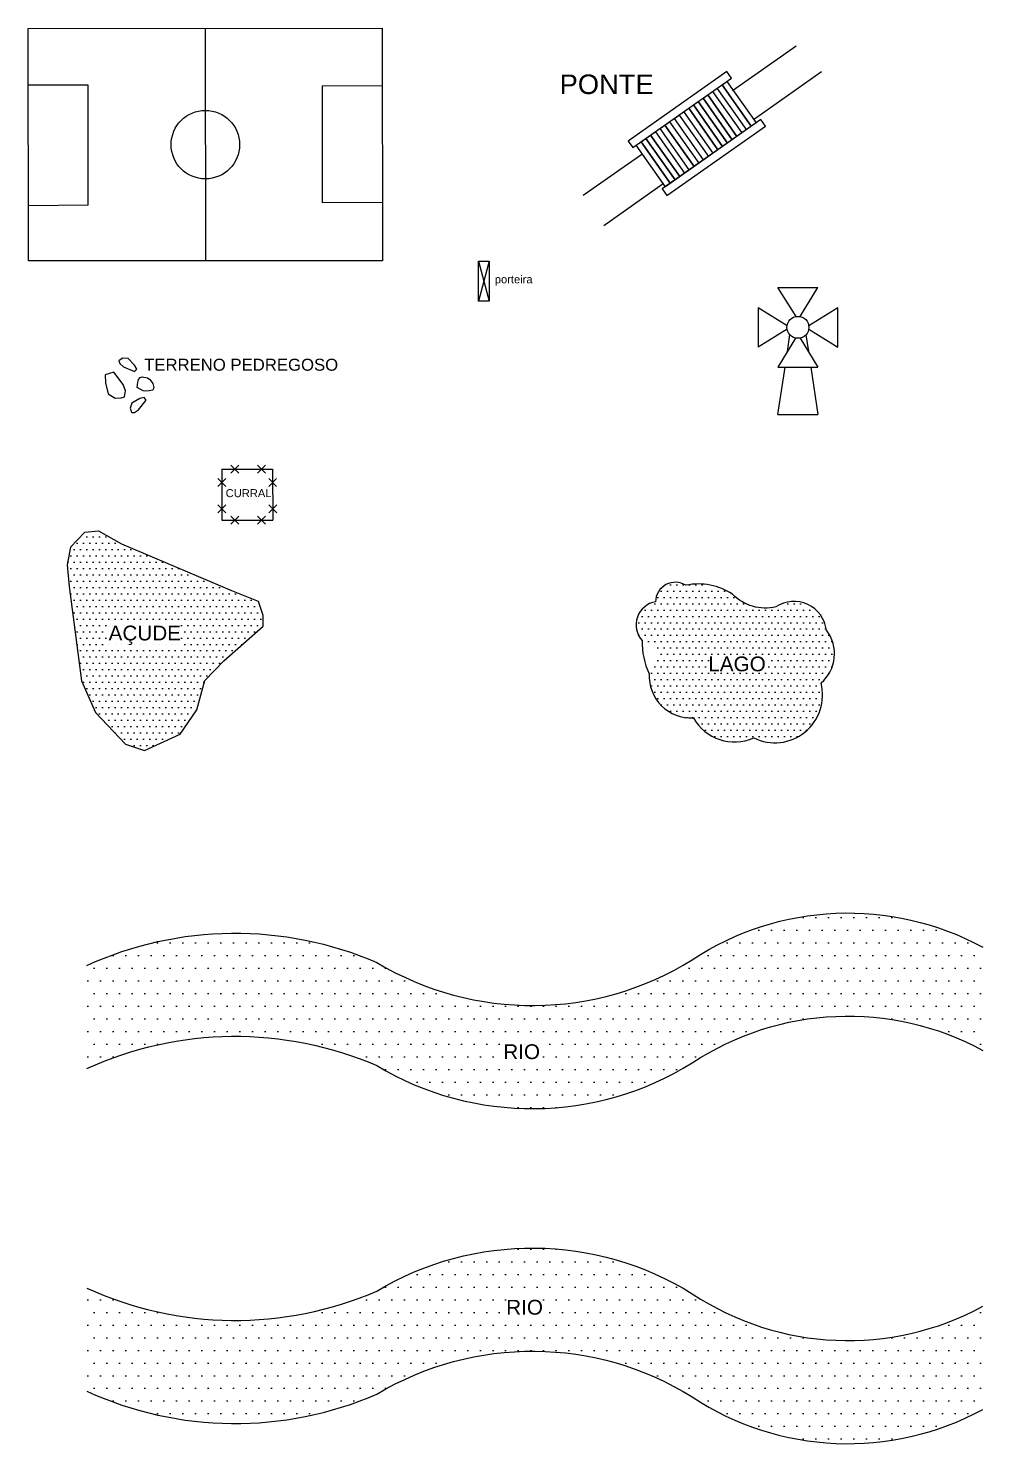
# Paper-space layout 'OBSERVAÇÕES' of a CAD drawing. Extents: x -300443 to 1108, y -9195518 to 518.
# Drawn here: x 868.2 to 1107.5, y 84.1 to 438.9 of the extents above; entities that cross this region are included whole.
import ezdxf

# ---------------------------------------------------------------- set-up
doc = ezdxf.new("R2010")
doc.units = 0
doc.header["$MEASUREMENT"] = 0
doc.layers.get('0').update_dxf_attribs({"linetype": 'CONTINUOUS'})
for name, color, linetype in [('Equipamentos', 7, 'CONTINUOUS'), ('Estrutura civís', 7, 'CONTINUOUS'), ('Observaзгo', 5, 'CONTINUOUS'), ('Terreno', 7, 'CONTINUOUS'), ('Textos', 7, 'CONTINUOUS')]:
    doc.layers.add(name, color=color, linetype=linetype)
doc.layers.add('Topografia', color=9, linetype='CONTINUOUS', true_color=0x808080)
doc.styles.get("Standard").update_dxf_attribs({"font": 'arial.ttf'})

# ---------------------------------------------------------------- blocks, each defined once
blk = doc.blocks.new('Pedra', base_point=(614479.543839, 8270504.986392))
at = {"layer": 'Textos', "elevation": 0.56174}
for points in [[(614481.402616, 8270507.548334), (614480.828827, 8270508.522875), (614479.21796, 8270510.187766), (614477.866274, 8270510.288431), (614476.97192, 8270509.658637), (614476.888038, 8270509.576167), (614477.109839, 8270508.939841), (614478.043547, 8270508.143176), (614480.843229, 8270506.957233)], [(614483.28608, 8270500.4478), (614482.195483, 8270500.14853), (614480.167579, 8270499.028547), (614479.71729, 8270497.7501), (614480.091568, 8270496.722274), (614480.149261, 8270496.61976), (614480.821432, 8270496.667622), (614481.834358, 8270497.360781), (614483.710516, 8270499.753418)]]:
    blk.add_lwpolyline(points, close=True, dxfattribs=at)
for points in [[(614473.492273, 8270506.099245), (614473.525775, 8270504.097348), (614474.232119, 8270501.371072), (614475.972687, 8270500.206343), (614477.499203, 8270500.356633), (614478.303817, 8270500.571992), (614478.586354, 8270502.12466), (614478.021279, 8270503.677329), (614475.653282, 8270506.761956), (614475.653282, 8270506.761956), (614473.492273, 8270506.099245)], [(614483.012803, 8270502.090242), (614481.484952, 8270502.950874), (614481.655624, 8270504.272813), (614481.851263, 8270504.898339), (614482.242542, 8270505.406579), (614482.751202, 8270505.602056), (614484.081549, 8270505.328388), (614484.668466, 8270504.898339), (614485.451023, 8270503.920954), (614485.646661, 8270502.904474), (614485.451023, 8270502.278947), (614484.511955, 8270502.044375), (614483.494632, 8270501.966184), (614483.012803, 8270502.090242)]]:
    blk.add_lwpolyline(points, dxfattribs=at)
at = {"layer": 'Textos', "linetype": 'Continuous'}
blk.add_text('TERRENO PEDREGOSO', height=3, dxfattribs=at).set_placement((614483.239984, 8270507.128165, 0.56174))
blk = doc.blocks.new('campo de futebol')
at = {"layer": 'Observaзгo', "color": 3, "linetype": 'Continuous'}
blk.add_lwpolyline([(-33.955868, 32.907389), (24.3166, 32.945893), (24.375275, -55.852977), (-33.897193, -55.891482)], close=True, dxfattribs=at)
for points in [[(-19.455872, 32.91697), (-19.503246, 17.916936)], [(9.680363, 32.936222), (9.822004, 17.936313)], [(9.822004, 17.936313), (-19.503246, 17.916936)], [(-33.926531, -11.492046), (24.345938, -11.453542)], [(-19.688948, -40.88209), (-19.736321, -55.882125)], [(10.377225, -40.862223), (-19.688948, -40.88209)], [(10.377225, -40.862223), (10.518866, -55.862133)]]:
    blk.add_lwpolyline(points, dxfattribs=at)
blk.add_circle((-4.790297, -11.472794), 8.587145, dxfattribs=at)
blk = doc.blocks.new('FARPA')
at = {"color": 7, "linetype": 'Continuous'}
for p, q in [((2.826427, -2.824011), (-2.826427, 2.824011)), ((2.824011, 2.826427), (-2.824011, -2.826427))]:
    blk.add_line(p, q, dxfattribs=at)
blk = doc.blocks.new('curral')
at = {"layer": 'Equipamentos', "color": 7, "linetype": 'Continuous'}
for p, q in [((-6.750398, 6.212078), (5.998287, 6.214607)), ((-6.750398, 6.212078), (-6.729958, -6.536591)), ((5.998287, 6.214607), (6.018727, -6.534063)), ((-6.729958, -6.536591), (6.018727, -6.534063))]:
    blk.add_line(p, q, dxfattribs=at)
at = {"layer": 'Equipamentos', "color": 7, "linetype": 'Continuous', "xscale": 0.353941, "yscale": 0.353941, "zscale": 0.353941}
for p, rotation in [((-3.475663, 6.212727), 0.011364), ((3.193261, 6.21405), 0.011364), ((-6.745148, 2.937347), 270.091865), ((6.003537, 2.939876), 270.091865), ((-6.734455, -3.731569), 270.091865), ((6.01423, -3.72904), 270.091865), ((-3.455223, -6.535942), 0.011364), ((3.213701, -6.534619), 0.011364)]:
    blk.add_blockref('FARPA', p, dxfattribs=dict(at, rotation=rotation))
blk.add_text('CURRAL', height=2).set_placement((-5.777565, -0.765314))
blk = doc.blocks.new('new block')
for p, q in [((795977.100138, 9299893.94681), (795972.559403, 9299901.237593)), ((795972.559403, 9299901.237593), (795982.559403, 9299901.237593)), ((795978.135264, 9299893.924444), (795982.559403, 9299901.237593)), ((795967.559403, 9299896.237593), (795974.853733, 9299891.717314)), ((795967.559403, 9299896.237593), (795967.559403, 9299886.237593)), ((795980.265413, 9299891.715392), (795987.559403, 9299896.237593)), ((795987.559403, 9299886.237593), (795987.559403, 9299896.237593)), ((795974.850114, 9299890.778752), (795967.559403, 9299886.237593)), ((795976.946446, 9299888.558962), (795972.559403, 9299881.237593)), ((795974.908637, 9299885.15814), (795975.54088, 9299889.373097)), ((795978.114529, 9299888.546382), (795982.559403, 9299881.237593)), ((795979.54088, 9299889.373097), (795980.172475, 9299885.162463)), ((795980.267184, 9299890.769935), (795987.559403, 9299886.237593)), ((795972.54088, 9299869.373097), (795974.320555, 9299881.237593)), ((795972.559403, 9299881.237593), (795982.559403, 9299881.237593)), ((795980.761206, 9299881.237593), (795982.54088, 9299869.373097)), ((795972.54088, 9299869.373097), (795982.54088, 9299869.373097))]:
    blk.add_line(p, q)
blk.add_circle((795977.559403, 9299891.237593), 2.747869)
blk = doc.blocks.new('catavento')
at = {"layer": 'Observaзгo'}
blk.add_blockref('new block', (-795977.54088, -9299869.373097), dxfattribs=at)
blk = doc.blocks.new('A$C19E86692')
at = {"layer": 'Topografia'}
for p, q in [((37.446935, 33.837451), (53.445127, 45.068717)), ((42.721777, 26.589212), (59.756733, 38.596261)), ((0, 7.548449), (14.717208, 17.880422)), ((5.197657, -0.000001), (20.076553, 10.512168))]:
    blk.add_line(p, q, dxfattribs=at)
for points in [[(11.317637, 21.145664), (11.317637, 21.145664), (12.468841, 19.510672), (12.468841, 19.510672), (37.191004, 36.917642), (37.191004, 36.917642), (36.0398, 38.552633), (36.0398, 38.552633)], [(19.825932, 9.14416), (19.825932, 9.14416), (20.977136, 7.509169), (20.977136, 7.509169), (45.699298, 24.916139), (45.699298, 24.916139), (44.548095, 26.55113), (44.548095, 26.55113)]]:
    blk.add_lwpolyline(points, close=True, dxfattribs=at)
for points in [[(42.149891, 24.862545), (34.83157, 35.256355), (34.83157, 35.256355), (36.026705, 36.097855), (36.026705, 36.097855), (43.345026, 25.704045)], [(37.369349, 21.496547), (30.051028, 31.890357), (30.051028, 31.890357), (31.246163, 32.731857), (31.246163, 32.731857), (38.564484, 22.338047)], [(38.564484, 22.338047), (31.246163, 32.731857), (31.246163, 32.731857), (32.441299, 33.573356), (32.441299, 33.573356), (39.75962, 23.179546)], [(40.954755, 24.021046), (33.636434, 34.414856), (33.636434, 34.414856), (34.83157, 35.256355), (34.83157, 35.256355), (42.149891, 24.862545)], [(32.588807, 18.130549), (25.270485, 28.524359), (25.270485, 28.524359), (26.465621, 29.365859), (26.465621, 29.365859), (33.783942, 18.972049)], [(33.783942, 18.972049), (26.465621, 29.365859), (26.465621, 29.365859), (27.660756, 30.207358), (27.660756, 30.207358), (34.979078, 19.813548)], [(34.979078, 19.813548), (27.660756, 30.207358), (27.660756, 30.207358), (28.855892, 31.048858), (28.855892, 31.048858), (36.174213, 20.655048)], [(36.174213, 20.655048), (28.855892, 31.048858), (28.855892, 31.048858), (30.051028, 31.890357), (30.051028, 31.890357), (37.369349, 21.496547)], [(26.613129, 13.923052), (19.294808, 24.316861), (19.294808, 24.316861), (20.489943, 25.158361), (20.489943, 25.158361), (27.808264, 14.764551)], [(27.808264, 14.764551), (20.489943, 25.158361), (20.489943, 25.158361), (21.685079, 25.99986), (21.685079, 25.99986), (29.0034, 15.606051)], [(43.345026, 25.704045), (20.637451, 9.715554)], [(30.198535, 16.44755), (22.880214, 26.84136), (22.880214, 26.84136), (24.07535, 27.68286), (24.07535, 27.68286), (31.393671, 17.28905)], [(21.832587, 10.557054), (14.514265, 20.950863), (14.514265, 20.950863), (15.709401, 21.792363), (15.709401, 21.792363), (23.027722, 11.398553)], [(23.027722, 11.398553), (15.709401, 21.792363), (15.709401, 21.792363), (16.904537, 22.633862), (16.904537, 22.633862), (24.222858, 12.240053)], [(24.222858, 12.240053), (16.904537, 22.633862), (16.904537, 22.633862), (18.099672, 23.475362), (18.099672, 23.475362), (25.417993, 13.081552)], [(20.637451, 9.715554), (13.31913, 20.109364), (13.31913, 20.109364), (14.514265, 20.950863), (14.514265, 20.950863), (21.832587, 10.557054)]]:
    blk.add_lwpolyline(points, dxfattribs=at)
blk = doc.blocks.new('A$C2B641D23')
at = {"color": 38}
for p, q in [((0, 10), (2.623812, 0)), ((2.623812, 10), (0, 0))]:
    blk.add_line(p, q, dxfattribs=at)
blk.add_lwpolyline([(0, 10), (2.623812, 10), (2.623812, 0), (0, 0)], close=True, dxfattribs=at)

psp = doc.layouts.new('OBSERVAÇÕES')

# ---------------------------------------------------------------- hatches: boundary and pattern name
at = {"layer": 'Terreno'}
h = psp.add_hatch(dxfattribs=at)
h.set_pattern_fill('DOTS', color=4, style=0)
h.set_pattern_definition([(0, (-360.208, -260.024), (0.79375, 1.5875), [0, -1.5875])])
h.paths.add_polyline_path([(912.48, 275.46), (917.23, 280.38), (927.06, 289.05), (927.1, 291.74), (925.87, 295.22), (919.18, 297.9), (891.61, 309.58), (885.87, 312.84), (882.25, 312.52), (878.75, 308.83), (877.87, 304.43), (878.45, 299), (881.51, 275.37), (884.99, 267.41), (892.51, 259.49), (897.29, 257.9), (906.22, 261.95), (910.41, 268.04)])
h.paths.add_polyline_path([(887.37, 283.38), (907.38, 283.38), (907.38, 291.03), (887.37, 291.03)], flags=24)
h = psp.add_hatch(dxfattribs=at)
h.set_pattern_fill('DOTS', color=150, style=0)
h.set_pattern_definition([(0, (-773770.7541, -8728991.579), (0.79375, 1.5875), [0, -1.5875])])
h.paths.add_polyline_path([(1026.49, 283.48, 0.662071), (1034.98, 266.03, 0.38658), (1050.1, 261.03, 0.642004), (1066.99, 274.8, 0.401793), (1068.34, 288.03, 0.429657), (1058.8, 295.12, -0.343258), (1044.8, 297.04, 0.202913), (1033.11, 299.29, 0.581492), (1025.47, 295.18, 0.911666)])
h.paths.add_polyline_path([(1037.41, 275.63), (1053.68, 275.63), (1053.68, 283.28), (1037.41, 283.28)], flags=24)
h = psp.add_hatch(dxfattribs=at)
h.set_pattern_fill('DOTS', color=4, scale=2)
h.set_pattern_definition([(0, (-639284.1966, -8299024.4915), (1.5875, 3.175), [0, -3.175])])
h.paths.add_polyline_path([(1107.54, 182.69), (1107.54, 208.55, 0.27722), (1034.7, 205.4, -0.281221), (955.56, 204.73, 0.212325), (882.86, 203.98), (882.86, 178.13, -0.212325), (955.56, 178.87, 0.281221), (1034.7, 179.55, -0.27722)])
h.paths.add_polyline_path([(985.96, 178.4), (997.03, 178.4), (997.03, 186.05), (985.96, 186.05)], flags=24)
h = psp.add_hatch(dxfattribs=at)
h.set_pattern_fill('DOTS', color=4, scale=2)
h.set_pattern_definition([(0, (-639284.1966, 8299325.6977), (1.5875, -3.175), [0, -3.175])])
h.paths.add_polyline_path([(1107.54, 118.51), (1107.54, 92.66, -0.27722), (1034.7, 95.8, 0.281221), (955.56, 96.48, -0.212325), (882.86, 97.22), (882.86, 123.08, 0.212325), (955.56, 122.33, -0.281221), (1034.7, 121.66, 0.27722)])
h.paths.add_polyline_path([(985.96, 122.8), (997.03, 122.8), (997.03, 115.15), (985.96, 115.15)], flags=24)

# ---------------------------------------------------------------- linework, layer by layer
at = {"layer": 'Terreno', "color": 4}
psp.add_lwpolyline([(891.61, 309.58), (885.87, 312.84), (882.25, 312.52), (878.75, 308.83), (877.87, 304.43), (878.45, 299), (881.51, 275.37), (884.99, 267.41), (892.51, 259.49), (897.29, 257.9), (906.22, 261.95), (910.41, 268.04), (912.48, 275.46), (917.23, 280.38), (927.06, 289.05), (927.1, 291.74), (925.87, 295.22), (919.18, 297.9), (891.61, 309.58)], dxfattribs=at)
at = {"layer": 'Terreno', "color": 150}
psp.add_lwpolyline([(1034.98, 266.03, 0.38658), (1050.1, 261.03, 0.642004), (1066.99, 274.8, 0.401793), (1068.34, 288.03, 0.557743), (1055.69, 293.88, -0.263418), (1044.8, 297.04, 0.202913), (1033.11, 299.29, 0.581492), (1025.47, 295.18, 0.587485), (1022.14, 285.43, 0.121338), (1023.91, 277.08, 0.444405), (1034.98, 266.03, -0.242727)], format="xyb", dxfattribs=at)
at = {"layer": 'Terreno', "color": 4}
for points in [[(882.86, 203.98, -0.212325), (955.56, 204.73, 0.281221), (1034.7, 205.4, -0.27722), (1107.54, 208.55, 6.950948)], [(882.86, 178.13, -0.212325), (955.56, 178.87, 0.281221), (1034.7, 179.55, -0.27722), (1107.54, 182.69, 6.950948)], [(882.86, 123.08, 0.212325), (955.56, 122.33, -0.281221), (1034.7, 121.66, 0.27722), (1107.54, 118.51, -6.950948)], [(882.86, 97.22, 0.212325), (955.56, 96.48, -0.281221), (1034.7, 95.8, 0.27722), (1107.54, 92.66, -6.950948)]]:
    psp.add_lwpolyline(points, format="xyb", dxfattribs=at)

# ---------------------------------------------------------------- block references
at = {"layer": 'Estrutura civís', "rotation": 270}
psp.add_blockref('campo de futebol', (924.05, 404.99), dxfattribs=at)
at = {"layer": 'Estrutura civís', "color": 6}
psp.add_blockref('A$C19E86692', (1007.34, 389.52), dxfattribs=at)
at = {"layer": 'Estrutura civís', "color": 4}
psp.add_blockref('A$C2B641D23', (981.12, 370.55), dxfattribs=at)
at = {"layer": 'Estrutura civís'}
for name, p in [('catavento', (1061.18, 342.1)), ('curral', (923.45, 322.16))]:
    psp.add_blockref(name, p, dxfattribs=at)
at = {"layer": 'Terreno', "rotation": 0.005619}
psp.add_blockref('Pedra', (893.52, 350.95), dxfattribs=at)

# ---------------------------------------------------------------- texts
at = {"layer": 'Estrutura civís', "color": 5, "insert": (1001.43, 427.36), "char_height": 4.9, "attachment_point": 1}
psp.add_mtext_dynamic_manual_height_columns('PONTE', width=9.6695, gutter_width=12.5, heights=[0], dxfattribs=at)
at = {"layer": 'Terreno', "color": 0, "insert": (888.31, 289.18), "char_height": 3.712, "width": 39.3137, "attachment_point": 1}
psp.add_mtext('AÇUDE', dxfattribs=at)
at = {"layer": 'Terreno', "color": 150, "insert": (1038.72, 281.44), "char_height": 3.712, "width": 39.3137, "attachment_point": 1}
psp.add_mtext('LAGO', dxfattribs=at)
at = {"layer": 'Terreno', "color": 4, "char_height": 3.712, "width": 39.3137}
for insert, attachment_point in [((987.29, 184.21), 1), ((988.03, 116.37), 7)]:
    psp.add_mtext('RIO', dxfattribs=dict(at, insert=insert, attachment_point=attachment_point))
at = {"layer": 'Textos', "color": 1, "insert": (985.17, 377.01), "char_height": 2, "width": 89.8113, "attachment_point": 1}
psp.add_mtext('{\\C5;porteira}', dxfattribs=at)

doc.saveas('drawing.dxf')
